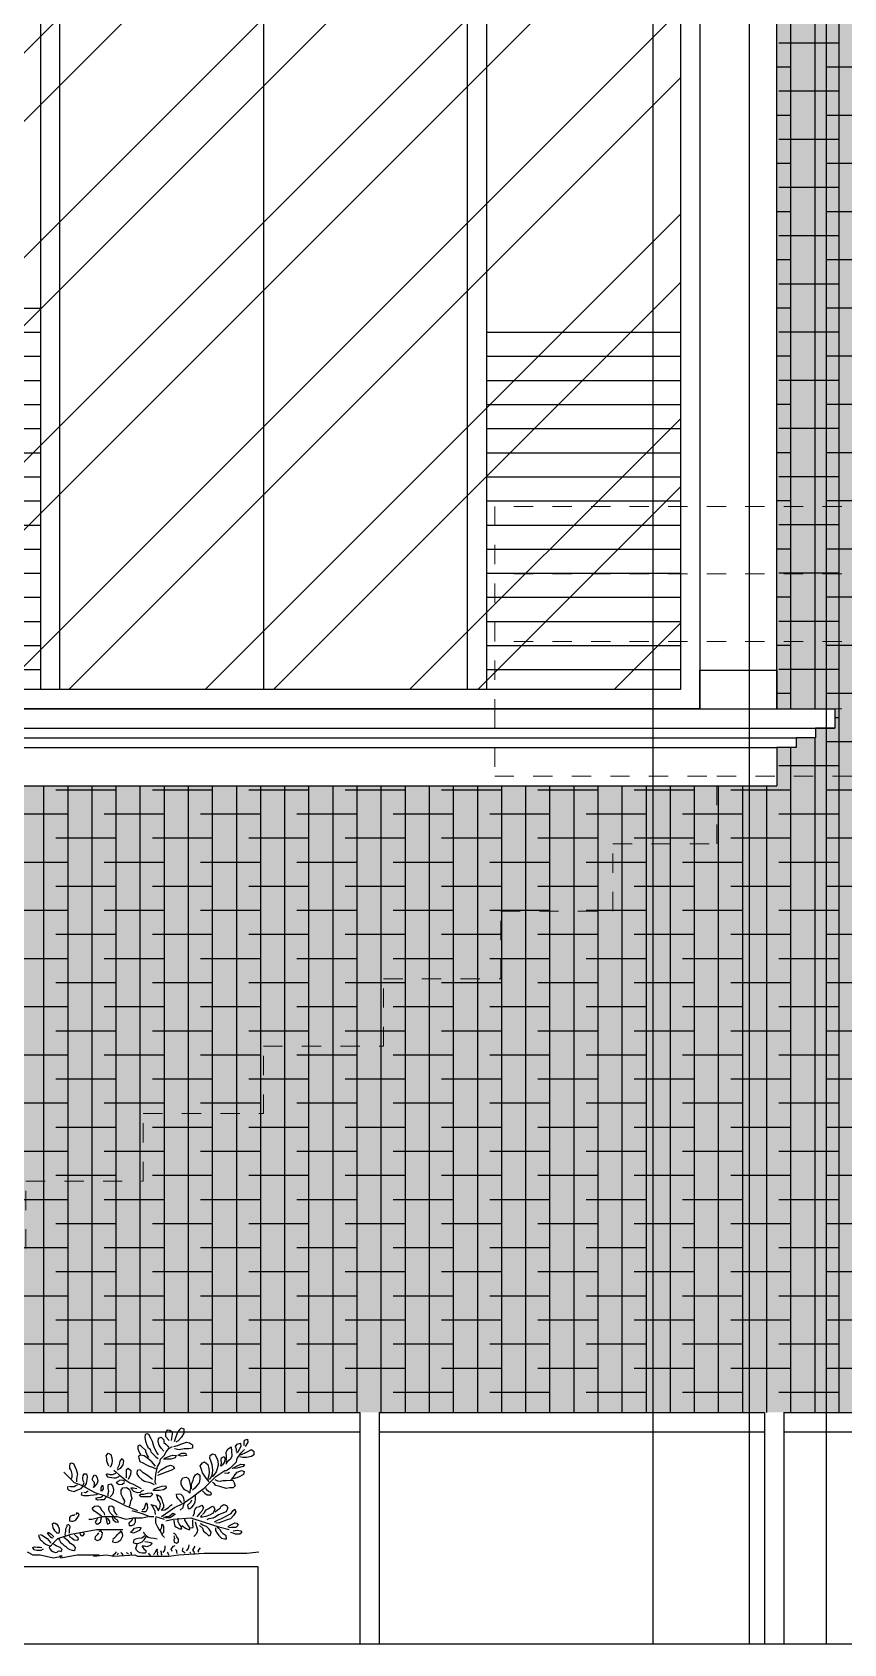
# Model space of a CAD drawing. Header units: inches. Extents: x -370 to 18, y -197 to 199.
# Drawn here: x 2.97 to 7.18, y -37.86 to -29.5 of the extents above; entities that cross this region are included whole.
import ezdxf

# ---------------------------------------------------------------- set-up
doc = ezdxf.new("R2010")
doc.units = ezdxf.units.IN
doc.header["$MEASUREMENT"] = 0
doc.linetypes.add('DASHED', pattern=[0.75, 0.5, -0.25])
doc.layers.add('artefactos', color=1, linetype='Continuous')
doc.layers.add('MUEBLES', color=7, linetype='Continuous')

# ---------------------------------------------------------------- blocks, each defined once
blk = doc.blocks.new('A$C1E3C3A8C')
at = {"layer": 'artefactos', "color": 116, "true_color": 0x136734}
for p, q in [((3.845, 0.855), (3.843, 0.835)), ((3.858, 0.859), (3.845, 0.855)), ((3.869, 0.855), (3.858, 0.859)), ((3.882, 0.83), (3.869, 0.855)), ((3.981, 0.87), (3.994, 0.885)), ((3.981, 0.839), (3.981, 0.87)), ((3.994, 0.885), (4.007, 0.883)), ((4.007, 0.883), (4.021, 0.872)), ((4.021, 0.857), (4.018, 0.83)), ((4.021, 0.872), (4.021, 0.857)), ((4.047, 0.841), (4.058, 0.87)), ((4.058, 0.87), (4.071, 0.885)), ((4.071, 0.885), (4.078, 0.898)), ((4.078, 0.898), (4.097, 0.892)), ((4.097, 0.863), (4.082, 0.837)), ((4.097, 0.892), (4.097, 0.863)), ((3.799, 0.78), (3.81, 0.787)), ((3.799, 0.758), (3.799, 0.78)), ((3.806, 0.74), (3.799, 0.758)), ((3.817, 0.721), (3.806, 0.74)), ((3.81, 0.787), (3.823, 0.773)), ((3.823, 0.773), (3.847, 0.751)), ((3.843, 0.835), (3.847, 0.811)), ((3.847, 0.811), (3.854, 0.791)), ((3.847, 0.751), (3.847, 0.743)), ((3.847, 0.743), (3.854, 0.729)), ((3.854, 0.791), (3.863, 0.771)), ((3.863, 0.771), (3.878, 0.758)), ((3.878, 0.758), (3.882, 0.74)), ((3.893, 0.808), (3.882, 0.83)), ((3.882, 0.74), (3.902, 0.721)), ((3.9, 0.784), (3.893, 0.808)), ((3.907, 0.765), (3.9, 0.784)), ((3.922, 0.736), (3.907, 0.765)), ((3.931, 0.806), (3.933, 0.83)), ((3.937, 0.784), (3.931, 0.806)), ((3.933, 0.83), (3.95, 0.837)), ((3.95, 0.765), (3.937, 0.784)), ((3.95, 0.837), (3.968, 0.819)), ((3.968, 0.745), (3.95, 0.765)), ((3.968, 0.819), (3.968, 0.802)), ((3.968, 0.802), (3.981, 0.791)), ((3.97, 0.716), (3.983, 0.74)), ((4.003, 0.815), (3.981, 0.839)), ((3.981, 0.791), (3.994, 0.778)), ((3.983, 0.74), (4.001, 0.762)), ((3.994, 0.778), (4.001, 0.769)), ((4.001, 0.762), (4.023, 0.776)), ((4.018, 0.83), (4.016, 0.815)), ((4.032, 0.776), (4.056, 0.782)), ((4.036, 0.808), (4.047, 0.841)), ((4.067, 0.754), (4.036, 0.76)), ((4.06, 0.813), (4.045, 0.804)), ((4.056, 0.782), (4.084, 0.793)), ((4.082, 0.837), (4.06, 0.813)), ((4.1, 0.76), (4.067, 0.754)), ((4.084, 0.793), (4.115, 0.804)), ((4.13, 0.76), (4.1, 0.76)), ((4.115, 0.804), (4.135, 0.8)), ((4.154, 0.765), (4.13, 0.76)), ((4.135, 0.8), (4.154, 0.787)), ((4.154, 0.787), (4.154, 0.765)), ((4.376, 0.738), (4.387, 0.758)), ((4.378, 0.71), (4.376, 0.738)), ((4.387, 0.758), (4.407, 0.773)), ((4.407, 0.773), (4.411, 0.747)), ((4.411, 0.747), (4.413, 0.712)), ((4.437, 0.776), (4.446, 0.791)), ((4.442, 0.758), (4.437, 0.776)), ((4.442, 0.743), (4.442, 0.758)), ((4.45, 0.738), (4.442, 0.732)), ((4.446, 0.791), (4.468, 0.798)), ((4.461, 0.756), (4.45, 0.738)), ((4.47, 0.776), (4.461, 0.756)), ((4.468, 0.798), (4.47, 0.776)), ((4.47, 0.732), (4.494, 0.756)), ((4.472, 0.721), (4.507, 0.738)), ((4.492, 0.802), (4.496, 0.817)), ((4.492, 0.782), (4.492, 0.802)), ((4.496, 0.817), (4.514, 0.824)), ((4.503, 0.782), (4.499, 0.776)), ((4.516, 0.804), (4.503, 0.782)), ((4.507, 0.738), (4.54, 0.756)), ((4.514, 0.824), (4.516, 0.804)), ((4.54, 0.756), (4.556, 0.743)), ((4.556, 0.743), (4.556, 0.721)), ((3.352, 0.646), (3.354, 0.664)), ((3.352, 0.633), (3.352, 0.646)), ((3.36, 0.62), (3.352, 0.633)), ((3.354, 0.664), (3.363, 0.67)), ((3.363, 0.67), (3.376, 0.664)), ((3.376, 0.664), (3.385, 0.644)), ((3.385, 0.644), (3.393, 0.626)), ((3.591, 0.714), (3.602, 0.732)), ((3.595, 0.697), (3.591, 0.714)), ((3.595, 0.679), (3.595, 0.697)), ((3.599, 0.668), (3.595, 0.679)), ((3.608, 0.648), (3.599, 0.668)), ((3.602, 0.732), (3.621, 0.723)), ((3.621, 0.644), (3.615, 0.64)), ((3.621, 0.723), (3.628, 0.701)), ((3.626, 0.664), (3.621, 0.644)), ((3.63, 0.683), (3.626, 0.664)), ((3.628, 0.701), (3.63, 0.683)), ((3.681, 0.633), (3.661, 0.62)), ((3.663, 0.633), (3.678, 0.659)), ((3.678, 0.659), (3.681, 0.679)), ((3.681, 0.679), (3.694, 0.697)), ((3.698, 0.655), (3.681, 0.633)), ((3.694, 0.697), (3.703, 0.683)), ((3.703, 0.683), (3.698, 0.655)), ((3.722, 0.626), (3.733, 0.635)), ((3.733, 0.635), (3.751, 0.618)), ((3.814, 0.719), (3.801, 0.712)), ((3.801, 0.712), (3.803, 0.699)), ((3.803, 0.699), (3.81, 0.677)), ((3.81, 0.677), (3.83, 0.668)), ((3.839, 0.714), (3.814, 0.719)), ((3.83, 0.668), (3.854, 0.657)), ((3.863, 0.697), (3.839, 0.714)), ((3.854, 0.729), (3.858, 0.716)), ((3.854, 0.657), (3.871, 0.648)), ((3.858, 0.716), (3.867, 0.705)), ((3.889, 0.675), (3.863, 0.697)), ((3.871, 0.648), (3.893, 0.64)), ((3.913, 0.648), (3.889, 0.675)), ((3.893, 0.64), (3.917, 0.629)), ((3.902, 0.721), (3.915, 0.708)), ((3.915, 0.708), (3.931, 0.697)), ((3.933, 0.721), (3.922, 0.736)), ((3.922, 0.624), (3.926, 0.644)), ((3.926, 0.644), (3.942, 0.668)), ((3.942, 0.668), (3.946, 0.694)), ((3.946, 0.694), (3.97, 0.716)), ((3.948, 0.624), (3.985, 0.646)), ((3.981, 0.692), (3.964, 0.694)), ((3.972, 0.699), (3.994, 0.708)), ((4.012, 0.694), (3.981, 0.692)), ((3.985, 0.646), (4.01, 0.653)), ((3.994, 0.708), (4.01, 0.714)), ((4.01, 0.714), (4.027, 0.719)), ((4.01, 0.653), (4.029, 0.648)), ((4.042, 0.701), (4.012, 0.694)), ((4.027, 0.719), (4.047, 0.716)), ((4.029, 0.648), (4.036, 0.631)), ((4.047, 0.716), (4.042, 0.701)), ((4.08, 0.712), (4.058, 0.719)), ((4.067, 0.723), (4.086, 0.732)), ((4.115, 0.716), (4.08, 0.712)), ((4.086, 0.732), (4.11, 0.732)), ((4.11, 0.732), (4.115, 0.716)), ((4.205, 0.65), (4.22, 0.67)), ((4.214, 0.626), (4.205, 0.65)), ((4.22, 0.67), (4.233, 0.675)), ((4.233, 0.675), (4.255, 0.659)), ((4.255, 0.659), (4.262, 0.631)), ((4.268, 0.699), (4.271, 0.716)), ((4.275, 0.683), (4.268, 0.699)), ((4.271, 0.716), (4.286, 0.727)), ((4.284, 0.655), (4.275, 0.683)), ((4.288, 0.624), (4.284, 0.655)), ((4.286, 0.727), (4.301, 0.723)), ((4.301, 0.723), (4.312, 0.705)), ((4.312, 0.705), (4.321, 0.683)), ((4.323, 0.653), (4.317, 0.629)), ((4.321, 0.683), (4.323, 0.653)), ((4.341, 0.648), (4.345, 0.666)), ((4.343, 0.686), (4.345, 0.701)), ((4.345, 0.666), (4.343, 0.686)), ((4.352, 0.657), (4.343, 0.648)), ((4.345, 0.701), (4.363, 0.71)), ((4.363, 0.672), (4.352, 0.657)), ((4.363, 0.71), (4.369, 0.69)), ((4.369, 0.69), (4.363, 0.672)), ((4.376, 0.683), (4.374, 0.661)), ((4.385, 0.679), (4.376, 0.666)), ((4.376, 0.619), (4.405, 0.638)), ((4.378, 0.686), (4.378, 0.71)), ((4.404, 0.694), (4.385, 0.679)), ((4.413, 0.712), (4.404, 0.694)), ((4.405, 0.638), (4.42, 0.653)), ((4.444, 0.635), (4.415, 0.633)), ((4.418, 0.635), (4.442, 0.648)), ((4.42, 0.653), (4.442, 0.675)), ((4.442, 0.675), (4.448, 0.697)), ((4.442, 0.648), (4.472, 0.661)), ((4.486, 0.644), (4.444, 0.635)), ((4.448, 0.697), (4.47, 0.732)), ((4.483, 0.703), (4.464, 0.708)), ((4.472, 0.661), (4.494, 0.659)), ((4.507, 0.705), (4.483, 0.703)), ((4.494, 0.659), (4.486, 0.644)), ((4.54, 0.71), (4.507, 0.705)), ((4.556, 0.721), (4.54, 0.71)), ((3.313, 0.609), (3.381, 0.541)), ((3.365, 0.604), (3.36, 0.62)), ((3.363, 0.567), (3.367, 0.578)), ((3.367, 0.596), (3.365, 0.604)), ((3.367, 0.578), (3.367, 0.596)), ((3.381, 0.541), (3.429, 0.522)), ((3.393, 0.626), (3.398, 0.611)), ((3.398, 0.578), (3.396, 0.563)), ((3.396, 0.563), (3.396, 0.545)), ((3.398, 0.611), (3.402, 0.596)), ((3.402, 0.596), (3.398, 0.578)), ((3.437, 0.569), (3.439, 0.587)), ((3.439, 0.552), (3.437, 0.569)), ((3.439, 0.587), (3.446, 0.598)), ((3.446, 0.539), (3.439, 0.552)), ((3.439, 0.523), (3.446, 0.539)), ((3.446, 0.598), (3.461, 0.598)), ((3.459, 0.534), (3.448, 0.517)), ((3.463, 0.561), (3.459, 0.534)), ((3.461, 0.598), (3.466, 0.578)), ((3.466, 0.578), (3.463, 0.561)), ((3.499, 0.563), (3.503, 0.571)), ((3.505, 0.55), (3.499, 0.563)), ((3.503, 0.571), (3.512, 0.591)), ((3.514, 0.541), (3.505, 0.55)), ((3.525, 0.528), (3.51, 0.51)), ((3.512, 0.591), (3.523, 0.587)), ((3.514, 0.523), (3.514, 0.541)), ((3.523, 0.587), (3.531, 0.571)), ((3.531, 0.536), (3.525, 0.528)), ((3.531, 0.571), (3.536, 0.552)), ((3.536, 0.552), (3.531, 0.536)), ((3.588, 0.596), (3.599, 0.578)), ((3.593, 0.6), (3.615, 0.593)), ((3.599, 0.578), (3.626, 0.574)), ((3.604, 0.517), (3.606, 0.528)), ((3.606, 0.528), (3.621, 0.532)), ((3.615, 0.593), (3.632, 0.593)), ((3.621, 0.532), (3.632, 0.519)), ((3.626, 0.574), (3.641, 0.571)), ((3.632, 0.593), (3.648, 0.6)), ((3.641, 0.62), (3.656, 0.607)), ((3.641, 0.571), (3.656, 0.571)), ((3.648, 0.6), (3.654, 0.602)), ((3.656, 0.607), (3.676, 0.591)), ((3.656, 0.571), (3.678, 0.582)), ((3.676, 0.552), (3.656, 0.541)), ((3.656, 0.541), (3.674, 0.528)), ((3.674, 0.528), (3.694, 0.53)), ((3.676, 0.591), (3.696, 0.574)), ((3.678, 0.558), (3.698, 0.556)), ((3.694, 0.53), (3.709, 0.541)), ((3.696, 0.574), (3.718, 0.556)), ((3.698, 0.556), (3.711, 0.55)), ((3.718, 0.556), (3.744, 0.539)), ((3.724, 0.611), (3.722, 0.626)), ((3.724, 0.593), (3.724, 0.611)), ((3.724, 0.571), (3.724, 0.593)), ((3.738, 0.571), (3.733, 0.561)), ((3.749, 0.591), (3.738, 0.571)), ((3.744, 0.539), (3.766, 0.53)), ((3.751, 0.618), (3.749, 0.591)), ((3.766, 0.53), (3.795, 0.514)), ((3.792, 0.618), (3.79, 0.598)), ((3.79, 0.598), (3.801, 0.58)), ((3.812, 0.624), (3.792, 0.618)), ((3.801, 0.58), (3.823, 0.561)), ((3.832, 0.604), (3.812, 0.624)), ((3.823, 0.561), (3.841, 0.55)), ((3.86, 0.587), (3.832, 0.604)), ((3.841, 0.55), (3.878, 0.541)), ((3.893, 0.561), (3.86, 0.587)), ((3.878, 0.541), (3.904, 0.528)), ((3.911, 0.543), (3.913, 0.567)), ((3.917, 0.528), (3.911, 0.543)), ((3.913, 0.567), (3.915, 0.596)), ((3.915, 0.596), (3.922, 0.624)), ((3.955, 0.598), (3.926, 0.587)), ((3.928, 0.604), (3.948, 0.624)), ((3.983, 0.609), (3.955, 0.598)), ((4.012, 0.618), (3.983, 0.609)), ((4.036, 0.631), (4.012, 0.618)), ((4.08, 0.552), (4.091, 0.571)), ((4.08, 0.528), (4.08, 0.552)), ((4.091, 0.508), (4.08, 0.528)), ((4.091, 0.571), (4.113, 0.576)), ((4.113, 0.576), (4.128, 0.567)), ((4.128, 0.567), (4.132, 0.554)), ((4.132, 0.554), (4.137, 0.536)), ((4.137, 0.536), (4.139, 0.525)), ((4.148, 0.53), (4.159, 0.556)), ((4.148, 0.512), (4.148, 0.53)), ((4.159, 0.556), (4.163, 0.574)), ((4.163, 0.574), (4.174, 0.591)), ((4.174, 0.591), (4.187, 0.6)), ((4.198, 0.539), (4.185, 0.523)), ((4.187, 0.6), (4.203, 0.589)), ((4.203, 0.563), (4.198, 0.539)), ((4.203, 0.589), (4.203, 0.563)), ((4.22, 0.604), (4.214, 0.626)), ((4.231, 0.589), (4.22, 0.604)), ((4.244, 0.569), (4.231, 0.589)), ((4.231, 0.503), (4.279, 0.551)), ((4.257, 0.554), (4.244, 0.569)), ((4.257, 0.574), (4.255, 0.561)), ((4.262, 0.589), (4.257, 0.574)), ((4.264, 0.545), (4.257, 0.554)), ((4.262, 0.631), (4.264, 0.607)), ((4.264, 0.607), (4.262, 0.589)), ((4.266, 0.561), (4.279, 0.578)), ((4.286, 0.58), (4.277, 0.578)), ((4.279, 0.578), (4.286, 0.598)), ((4.279, 0.551), (4.308, 0.58)), ((4.286, 0.598), (4.288, 0.624)), ((4.299, 0.596), (4.286, 0.58)), ((4.299, 0.532), (4.286, 0.541)), ((4.31, 0.611), (4.299, 0.596)), ((4.308, 0.521), (4.299, 0.532)), ((4.301, 0.561), (4.319, 0.552)), ((4.308, 0.58), (4.366, 0.619)), ((4.317, 0.629), (4.31, 0.611)), ((4.319, 0.552), (4.336, 0.55)), ((4.336, 0.55), (4.354, 0.554)), ((4.354, 0.554), (4.376, 0.554)), ((4.365, 0.604), (4.385, 0.602)), ((4.366, 0.619), (4.376, 0.619)), ((4.376, 0.554), (4.402, 0.556)), ((4.385, 0.602), (4.396, 0.609)), ((4.402, 0.556), (4.418, 0.556)), ((4.409, 0.561), (4.422, 0.576)), ((4.418, 0.556), (4.428, 0.539)), ((4.444, 0.571), (4.42, 0.565)), ((4.422, 0.576), (4.433, 0.593)), ((4.428, 0.539), (4.433, 0.519)), ((4.433, 0.593), (4.448, 0.607)), ((4.459, 0.578), (4.444, 0.571)), ((4.448, 0.607), (4.475, 0.618)), ((4.488, 0.593), (4.459, 0.578)), ((4.475, 0.618), (4.492, 0.613)), ((4.492, 0.613), (4.488, 0.593)), ((3.338, 0.514), (3.336, 0.499)), ((3.336, 0.499), (3.345, 0.49)), ((3.345, 0.517), (3.356, 0.514)), ((3.345, 0.49), (3.36, 0.486)), ((3.356, 0.514), (3.369, 0.514)), ((3.36, 0.486), (3.38, 0.481)), ((3.369, 0.514), (3.38, 0.514)), ((3.38, 0.514), (3.391, 0.521)), ((3.38, 0.481), (3.398, 0.49)), ((3.391, 0.521), (3.402, 0.525)), ((3.398, 0.49), (3.415, 0.497)), ((3.415, 0.497), (3.426, 0.501)), ((3.426, 0.501), (3.439, 0.517)), ((3.431, 0.475), (3.426, 0.46)), ((3.426, 0.46), (3.442, 0.455)), ((3.429, 0.522), (3.516, 0.474)), ((3.442, 0.455), (3.457, 0.455)), ((3.444, 0.477), (3.455, 0.475)), ((3.455, 0.475), (3.466, 0.481)), ((3.457, 0.455), (3.474, 0.455)), ((3.466, 0.481), (3.472, 0.486)), ((3.474, 0.455), (3.488, 0.457)), ((3.488, 0.457), (3.51, 0.46)), ((3.507, 0.508), (3.514, 0.523)), ((3.51, 0.46), (3.527, 0.462)), ((3.516, 0.474), (3.583, 0.454)), ((3.536, 0.44), (3.521, 0.435)), ((3.521, 0.435), (3.534, 0.427)), ((3.527, 0.462), (3.534, 0.464)), ((3.534, 0.427), (3.556, 0.429)), ((3.556, 0.442), (3.536, 0.44)), ((3.564, 0.523), (3.556, 0.503)), ((3.556, 0.503), (3.556, 0.484)), ((3.569, 0.451), (3.556, 0.442)), ((3.556, 0.429), (3.578, 0.429)), ((3.571, 0.499), (3.56, 0.484)), ((3.569, 0.521), (3.571, 0.499)), ((3.578, 0.429), (3.586, 0.438)), ((3.583, 0.454), (3.661, 0.416)), ((3.586, 0.438), (3.593, 0.451)), ((3.602, 0.451), (3.604, 0.468)), ((3.604, 0.501), (3.604, 0.517)), ((3.608, 0.484), (3.604, 0.501)), ((3.604, 0.468), (3.608, 0.484)), ((3.626, 0.457), (3.617, 0.446)), ((3.635, 0.473), (3.626, 0.457)), ((3.632, 0.519), (3.637, 0.497)), ((3.637, 0.497), (3.635, 0.473)), ((3.689, 0.49), (3.698, 0.506)), ((3.689, 0.464), (3.689, 0.49)), ((3.698, 0.442), (3.689, 0.464)), ((3.698, 0.506), (3.722, 0.508)), ((3.711, 0.42), (3.698, 0.442)), ((3.722, 0.508), (3.74, 0.497)), ((3.74, 0.497), (3.749, 0.479)), ((3.749, 0.479), (3.751, 0.46)), ((3.757, 0.435), (3.749, 0.416)), ((3.751, 0.503), (3.768, 0.484)), ((3.766, 0.503), (3.751, 0.503)), ((3.751, 0.46), (3.757, 0.435)), ((3.79, 0.499), (3.766, 0.503)), ((3.768, 0.484), (3.792, 0.475)), ((3.792, 0.475), (3.814, 0.477)), ((3.795, 0.514), (3.819, 0.501)), ((3.808, 0.46), (3.819, 0.466)), ((3.819, 0.446), (3.808, 0.46)), ((3.814, 0.477), (3.823, 0.486)), ((3.819, 0.464), (3.836, 0.464)), ((3.847, 0.446), (3.819, 0.446)), ((3.823, 0.486), (3.836, 0.49)), ((3.836, 0.464), (3.86, 0.471)), ((3.878, 0.446), (3.847, 0.446)), ((3.86, 0.471), (3.885, 0.473)), ((3.896, 0.464), (3.878, 0.446)), ((3.885, 0.473), (3.896, 0.464)), ((3.915, 0.488), (3.896, 0.488)), ((3.902, 0.497), (3.926, 0.508)), ((3.937, 0.488), (3.915, 0.488)), ((3.92, 0.462), (3.942, 0.451)), ((3.926, 0.451), (3.92, 0.462)), ((3.926, 0.508), (3.957, 0.517)), ((3.928, 0.431), (3.926, 0.451)), ((3.939, 0.416), (3.928, 0.431)), ((3.964, 0.492), (3.937, 0.488)), ((3.942, 0.451), (3.95, 0.438)), ((3.95, 0.438), (3.955, 0.427)), ((3.955, 0.427), (3.959, 0.409)), ((3.957, 0.517), (3.981, 0.519)), ((3.983, 0.503), (3.964, 0.492)), ((3.981, 0.519), (3.983, 0.503)), ((4.051, 0.464), (4.064, 0.466)), ((4.053, 0.446), (4.051, 0.464)), ((4.062, 0.433), (4.053, 0.446)), ((4.073, 0.42), (4.062, 0.433)), ((4.064, 0.466), (4.078, 0.464)), ((4.078, 0.464), (4.091, 0.451)), ((4.104, 0.492), (4.091, 0.508)), ((4.091, 0.451), (4.095, 0.438)), ((4.095, 0.406), (4.153, 0.445)), ((4.095, 0.438), (4.097, 0.424)), ((4.097, 0.424), (4.097, 0.416)), ((4.126, 0.481), (4.104, 0.492)), ((4.137, 0.471), (4.126, 0.481)), ((4.141, 0.499), (4.137, 0.484)), ((4.137, 0.484), (4.137, 0.471)), ((4.139, 0.525), (4.141, 0.514)), ((4.141, 0.514), (4.141, 0.499)), ((4.148, 0.424), (4.141, 0.409)), ((4.148, 0.499), (4.148, 0.512)), ((4.153, 0.445), (4.192, 0.474)), ((4.17, 0.503), (4.154, 0.49)), ((4.185, 0.523), (4.17, 0.503)), ((4.172, 0.413), (4.174, 0.431)), ((4.174, 0.446), (4.174, 0.457)), ((4.174, 0.431), (4.174, 0.446)), ((4.192, 0.474), (4.231, 0.503)), ((4.22, 0.486), (4.235, 0.471)), ((4.235, 0.471), (4.251, 0.46)), ((4.246, 0.492), (4.244, 0.506)), ((4.26, 0.481), (4.246, 0.492)), ((4.251, 0.46), (4.273, 0.46)), ((4.275, 0.475), (4.26, 0.481)), ((4.273, 0.46), (4.279, 0.464)), ((4.279, 0.464), (4.275, 0.475)), ((4.334, 0.514), (4.308, 0.521)), ((4.374, 0.501), (4.334, 0.514)), ((4.398, 0.506), (4.374, 0.501)), ((4.42, 0.506), (4.398, 0.506)), ((4.433, 0.519), (4.42, 0.506)), ((3.356, 0.321), (3.349, 0.312)), ((3.367, 0.325), (3.356, 0.321)), ((3.379, 0.325), (3.367, 0.325)), ((3.386, 0.33), (3.379, 0.325)), ((3.399, 0.341), (3.392, 0.332)), ((3.408, 0.338), (3.399, 0.341)), ((3.405, 0.314), (3.414, 0.327)), ((3.414, 0.327), (3.408, 0.338)), ((3.497, 0.3), (3.564, 0.319)), ((3.499, 0.372), (3.514, 0.385)), ((3.51, 0.356), (3.499, 0.372)), ((3.527, 0.345), (3.51, 0.356)), ((3.514, 0.385), (3.536, 0.387)), ((3.545, 0.332), (3.527, 0.345)), ((3.536, 0.387), (3.551, 0.378)), ((3.56, 0.321), (3.545, 0.332)), ((3.551, 0.378), (3.56, 0.359)), ((3.556, 0.295), (3.562, 0.317)), ((3.56, 0.359), (3.575, 0.345)), ((3.564, 0.319), (3.593, 0.319)), ((3.575, 0.345), (3.578, 0.326)), ((3.593, 0.319), (3.651, 0.319)), ((3.608, 0.367), (3.61, 0.385)), ((3.61, 0.354), (3.608, 0.367)), ((3.61, 0.385), (3.626, 0.387)), ((3.617, 0.341), (3.61, 0.354)), ((3.628, 0.33), (3.617, 0.341)), ((3.626, 0.387), (3.641, 0.376)), ((3.639, 0.321), (3.628, 0.33)), ((3.641, 0.376), (3.641, 0.354)), ((3.641, 0.354), (3.65, 0.337)), ((3.648, 0.302), (3.643, 0.319)), ((3.65, 0.337), (3.661, 0.326)), ((3.651, 0.319), (3.661, 0.319)), ((3.661, 0.416), (3.719, 0.387)), ((3.661, 0.319), (3.719, 0.3)), ((3.707, 0.4), (3.711, 0.42)), ((3.719, 0.387), (3.796, 0.358)), ((3.744, 0.394), (3.738, 0.378)), ((3.749, 0.416), (3.744, 0.394)), ((3.757, 0.358), (3.825, 0.338)), ((3.832, 0.348), (3.821, 0.35)), ((3.825, 0.361), (3.841, 0.372)), ((3.825, 0.338), (3.873, 0.319)), ((3.825, 0.309), (3.864, 0.319)), ((3.849, 0.348), (3.832, 0.348)), ((3.841, 0.372), (3.847, 0.394)), ((3.847, 0.394), (3.852, 0.407)), ((3.86, 0.37), (3.849, 0.348)), ((3.852, 0.407), (3.858, 0.396)), ((3.858, 0.396), (3.86, 0.37)), ((3.873, 0.319), (3.902, 0.319)), ((3.882, 0.396), (3.913, 0.387)), ((3.893, 0.385), (3.882, 0.396)), ((3.902, 0.37), (3.893, 0.385)), ((3.911, 0.35), (3.902, 0.37)), ((3.913, 0.332), (3.911, 0.35)), ((3.912, 0.319), (3.97, 0.3)), ((3.913, 0.387), (3.92, 0.376)), ((3.92, 0.376), (3.928, 0.363)), ((3.928, 0.363), (3.931, 0.356)), ((3.931, 0.356), (3.942, 0.374)), ((3.946, 0.398), (3.939, 0.416)), ((3.942, 0.374), (3.946, 0.398)), ((3.95, 0.359), (3.974, 0.361)), ((3.953, 0.361), (3.95, 0.359)), ((3.951, 0.319), (4.037, 0.377)), ((3.964, 0.376), (3.953, 0.361)), ((3.959, 0.409), (3.964, 0.396)), ((3.964, 0.396), (3.964, 0.376)), ((3.974, 0.361), (3.996, 0.374)), ((3.979, 0.317), (4.003, 0.321)), ((3.996, 0.374), (4.01, 0.389)), ((4.003, 0.321), (4.014, 0.328)), ((4.029, 0.323), (4.007, 0.31)), ((4.01, 0.389), (4.021, 0.396)), ((4.014, 0.328), (4.027, 0.339)), ((4.027, 0.339), (4.042, 0.334)), ((4.042, 0.334), (4.029, 0.323)), ((4.037, 0.377), (4.095, 0.406)), ((4.084, 0.407), (4.073, 0.42)), ((4.075, 0.359), (4.093, 0.376)), ((4.093, 0.376), (4.095, 0.389)), ((4.095, 0.389), (4.102, 0.407)), ((4.141, 0.409), (4.121, 0.392)), ((4.121, 0.392), (4.126, 0.37)), ((4.126, 0.37), (4.137, 0.37)), ((4.137, 0.37), (4.15, 0.378)), ((4.15, 0.378), (4.163, 0.394)), ((4.159, 0.321), (4.167, 0.341)), ((4.163, 0.394), (4.172, 0.413)), ((4.167, 0.354), (4.172, 0.367)), ((4.167, 0.341), (4.167, 0.354)), ((4.172, 0.367), (4.183, 0.378)), ((4.183, 0.378), (4.2, 0.383)), ((4.185, 0.319), (4.183, 0.317)), ((4.194, 0.328), (4.185, 0.319)), ((4.203, 0.339), (4.194, 0.328)), ((4.2, 0.383), (4.216, 0.392)), ((4.216, 0.352), (4.203, 0.339)), ((4.209, 0.313), (4.216, 0.328)), ((4.216, 0.392), (4.227, 0.374)), ((4.227, 0.374), (4.216, 0.352)), ((4.22, 0.332), (4.233, 0.345)), ((4.242, 0.319), (4.22, 0.313)), ((4.233, 0.345), (4.244, 0.361)), ((4.266, 0.326), (4.242, 0.319)), ((4.244, 0.361), (4.262, 0.37)), ((4.262, 0.37), (4.273, 0.378)), ((4.29, 0.339), (4.266, 0.326)), ((4.273, 0.378), (4.29, 0.385)), ((4.29, 0.385), (4.301, 0.365)), ((4.301, 0.365), (4.29, 0.339)), ((4.303, 0.348), (4.319, 0.361)), ((4.325, 0.328), (4.303, 0.313)), ((4.319, 0.361), (4.336, 0.372)), ((4.347, 0.337), (4.325, 0.328)), ((4.336, 0.372), (4.343, 0.385)), ((4.343, 0.385), (4.36, 0.396)), ((4.376, 0.348), (4.347, 0.337)), ((4.36, 0.396), (4.378, 0.389)), ((4.367, 0.315), (4.385, 0.326)), ((4.387, 0.374), (4.376, 0.348)), ((4.378, 0.389), (4.387, 0.374)), ((4.385, 0.326), (4.407, 0.337)), ((4.426, 0.326), (4.404, 0.302)), ((4.407, 0.337), (4.418, 0.354)), ((4.418, 0.354), (4.431, 0.365)), ((4.439, 0.348), (4.426, 0.326)), ((4.431, 0.365), (4.439, 0.348)), ((3.205, 0.211), (3.213, 0.197)), ((3.206, 0.215), (3.219, 0.211)), ((3.219, 0.211), (3.231, 0.202)), ((3.239, 0.269), (3.247, 0.276)), ((3.241, 0.256), (3.239, 0.269)), ((3.244, 0.244), (3.241, 0.256)), ((3.25, 0.233), (3.244, 0.244)), ((3.247, 0.276), (3.257, 0.275)), ((3.257, 0.223), (3.25, 0.233)), ((3.257, 0.275), (3.267, 0.267)), ((3.265, 0.213), (3.257, 0.223)), ((3.267, 0.267), (3.275, 0.254)), ((3.275, 0.254), (3.28, 0.243)), ((3.28, 0.243), (3.283, 0.232)), ((3.283, 0.218), (3.28, 0.209)), ((3.283, 0.232), (3.283, 0.218)), ((3.322, 0.202), (3.325, 0.219)), ((3.325, 0.219), (3.326, 0.228)), ((3.326, 0.228), (3.327, 0.237)), ((3.327, 0.237), (3.33, 0.245)), ((3.33, 0.245), (3.335, 0.254)), ((3.335, 0.263), (3.344, 0.265)), ((3.335, 0.254), (3.335, 0.263)), ((3.344, 0.265), (3.349, 0.26)), ((3.348, 0.211), (3.345, 0.206)), ((3.351, 0.241), (3.348, 0.231)), ((3.348, 0.231), (3.348, 0.22)), ((3.348, 0.22), (3.348, 0.211)), ((3.349, 0.312), (3.351, 0.3)), ((3.349, 0.26), (3.352, 0.249)), ((3.351, 0.3), (3.351, 0.289)), ((3.351, 0.289), (3.364, 0.287)), ((3.352, 0.249), (3.351, 0.241)), ((3.361, 0.203), (3.526, 0.232)), ((3.364, 0.287), (3.375, 0.287)), ((3.375, 0.287), (3.386, 0.291)), ((3.386, 0.291), (3.391, 0.297)), ((3.391, 0.297), (3.4, 0.306)), ((3.4, 0.306), (3.405, 0.314)), ((3.449, 0.204), (3.44, 0.213)), ((3.477, 0.3), (3.497, 0.3)), ((3.527, 0.295), (3.518, 0.282)), ((3.518, 0.282), (3.525, 0.271)), ((3.525, 0.271), (3.538, 0.269)), ((3.526, 0.232), (3.632, 0.232)), ((3.534, 0.306), (3.527, 0.295)), ((3.54, 0.212), (3.531, 0.198)), ((3.538, 0.269), (3.556, 0.282)), ((3.556, 0.225), (3.542, 0.22)), ((3.556, 0.282), (3.556, 0.295)), ((3.567, 0.212), (3.556, 0.225)), ((3.562, 0.185), (3.567, 0.212)), ((3.588, 0.313), (3.593, 0.291)), ((3.593, 0.291), (3.597, 0.271)), ((3.597, 0.271), (3.604, 0.269)), ((3.613, 0.288), (3.599, 0.308)), ((3.604, 0.269), (3.613, 0.275)), ((3.613, 0.275), (3.613, 0.288)), ((3.63, 0.315), (3.635, 0.297)), ((3.632, 0.232), (3.699, 0.232)), ((3.635, 0.297), (3.652, 0.282)), ((3.663, 0.295), (3.648, 0.302)), ((3.652, 0.282), (3.67, 0.28)), ((3.67, 0.28), (3.663, 0.295)), ((3.673, 0.209), (3.682, 0.216)), ((3.682, 0.216), (3.687, 0.224)), ((3.695, 0.211), (3.689, 0.222)), ((3.696, 0.207), (3.695, 0.211)), ((3.719, 0.3), (3.767, 0.309)), ((3.753, 0.288), (3.738, 0.275)), ((3.738, 0.275), (3.74, 0.26)), ((3.74, 0.26), (3.757, 0.26)), ((3.75, 0.215), (3.772, 0.211)), ((3.752, 0.218), (3.766, 0.231)), ((3.762, 0.302), (3.753, 0.288)), ((3.757, 0.26), (3.773, 0.266)), ((3.766, 0.231), (3.775, 0.242)), ((3.767, 0.309), (3.825, 0.309)), ((3.772, 0.211), (3.791, 0.22)), ((3.773, 0.266), (3.781, 0.284)), ((3.775, 0.242), (3.797, 0.245)), ((3.781, 0.284), (3.781, 0.304)), ((3.791, 0.22), (3.811, 0.229)), ((3.797, 0.245), (3.813, 0.249)), ((3.811, 0.229), (3.822, 0.245)), ((3.832, 0.216), (3.839, 0.207)), ((3.913, 0.31), (3.913, 0.277)), ((3.913, 0.277), (3.926, 0.251)), ((3.926, 0.251), (3.937, 0.231)), ((3.937, 0.231), (3.948, 0.216)), ((3.944, 0.225), (3.948, 0.236)), ((3.948, 0.236), (3.955, 0.249)), ((3.948, 0.216), (3.957, 0.196)), ((3.955, 0.264), (3.957, 0.271)), ((3.955, 0.258), (3.955, 0.264)), ((3.955, 0.249), (3.955, 0.258)), ((3.964, 0.214), (3.955, 0.203)), ((3.957, 0.271), (3.966, 0.255)), ((3.966, 0.223), (3.964, 0.214)), ((3.981, 0.31), (3.966, 0.313)), ((3.966, 0.255), (3.966, 0.244)), ((3.966, 0.244), (3.966, 0.223)), ((3.98, 0.29), (4.028, 0.3)), ((4.007, 0.31), (3.981, 0.31)), ((4.028, 0.3), (4.144, 0.309)), ((4.032, 0.293), (4.034, 0.275)), ((4.034, 0.275), (4.04, 0.255)), ((4.04, 0.255), (4.051, 0.249)), ((4.051, 0.249), (4.069, 0.238)), ((4.06, 0.284), (4.062, 0.306)), ((4.067, 0.269), (4.06, 0.284)), ((4.08, 0.253), (4.067, 0.269)), ((4.069, 0.238), (4.084, 0.238)), ((4.084, 0.238), (4.08, 0.253)), ((4.084, 0.26), (4.108, 0.242)), ((4.104, 0.295), (4.106, 0.304)), ((4.113, 0.28), (4.104, 0.295)), ((4.108, 0.242), (4.132, 0.231)), ((4.126, 0.26), (4.113, 0.28)), ((4.137, 0.247), (4.126, 0.26)), ((4.132, 0.231), (4.137, 0.234)), ((4.137, 0.234), (4.137, 0.247)), ((4.143, 0.244), (4.159, 0.247)), ((4.144, 0.309), (4.231, 0.28)), ((4.157, 0.284), (4.157, 0.297)), ((4.157, 0.269), (4.157, 0.284)), ((4.159, 0.247), (4.157, 0.269)), ((4.172, 0.284), (4.178, 0.26)), ((4.185, 0.216), (4.176, 0.201)), ((4.178, 0.26), (4.187, 0.231)), ((4.187, 0.231), (4.185, 0.216)), ((4.2, 0.26), (4.22, 0.242)), ((4.22, 0.262), (4.207, 0.273)), ((4.22, 0.313), (4.209, 0.313)), ((4.246, 0.253), (4.22, 0.262)), ((4.22, 0.242), (4.227, 0.223)), ((4.227, 0.223), (4.244, 0.209)), ((4.231, 0.28), (4.327, 0.251)), ((4.264, 0.234), (4.246, 0.253)), ((4.262, 0.302), (4.249, 0.297)), ((4.288, 0.306), (4.262, 0.302)), ((4.277, 0.216), (4.264, 0.234)), ((4.273, 0.196), (4.277, 0.216)), ((4.303, 0.313), (4.288, 0.306)), ((4.299, 0.282), (4.319, 0.293)), ((4.306, 0.244), (4.306, 0.227)), ((4.306, 0.227), (4.317, 0.209)), ((4.33, 0.277), (4.308, 0.275)), ((4.325, 0.242), (4.317, 0.253)), ((4.319, 0.293), (4.341, 0.302)), ((4.336, 0.231), (4.325, 0.242)), ((4.327, 0.251), (4.395, 0.232)), ((4.354, 0.286), (4.33, 0.277)), ((4.345, 0.216), (4.336, 0.231)), ((4.341, 0.302), (4.367, 0.315)), ((4.356, 0.205), (4.345, 0.216)), ((4.376, 0.293), (4.354, 0.286)), ((4.404, 0.302), (4.376, 0.293)), ((4.385, 0.249), (4.396, 0.26)), ((4.409, 0.247), (4.393, 0.244)), ((4.396, 0.26), (4.418, 0.271)), ((4.42, 0.209), (4.404, 0.214)), ((4.439, 0.247), (4.409, 0.247)), ((4.418, 0.271), (4.431, 0.277)), ((4.42, 0.225), (4.446, 0.229)), ((4.431, 0.277), (4.444, 0.275)), ((4.453, 0.262), (4.439, 0.247)), ((4.444, 0.275), (4.453, 0.262)), ((4.446, 0.229), (4.472, 0.225)), ((4.477, 0.214), (4.464, 0.203)), ((4.472, 0.225), (4.477, 0.214)), ((3.107, 0.112), (3.117, 0.101)), ((3.109, 0.115), (3.12, 0.119)), ((3.12, 0.119), (3.139, 0.118)), ((3.139, 0.118), (3.158, 0.118)), ((3.152, 0.198), (3.148, 0.189)), ((3.148, 0.189), (3.153, 0.179)), ((3.153, 0.179), (3.159, 0.168)), ((3.158, 0.201), (3.171, 0.196)), ((3.158, 0.118), (3.169, 0.115)), ((3.159, 0.168), (3.17, 0.158)), ((3.165, 0.098), (3.179, 0.106)), ((3.17, 0.158), (3.18, 0.148)), ((3.171, 0.196), (3.187, 0.185)), ((3.18, 0.148), (3.193, 0.138)), ((3.187, 0.185), (3.204, 0.175)), ((3.193, 0.138), (3.209, 0.131)), ((3.204, 0.175), (3.214, 0.162)), ((3.209, 0.131), (3.221, 0.127)), ((3.213, 0.197), (3.223, 0.188)), ((3.214, 0.162), (3.222, 0.152)), ((3.216, 0.116), (3.255, 0.155)), ((3.217, 0.115), (3.221, 0.106)), ((3.221, 0.106), (3.23, 0.096)), ((3.222, 0.152), (3.231, 0.144)), ((3.223, 0.188), (3.232, 0.181)), ((3.231, 0.202), (3.239, 0.194)), ((3.232, 0.181), (3.243, 0.179)), ((3.239, 0.194), (3.248, 0.184)), ((3.252, 0.132), (3.245, 0.137)), ((3.262, 0.127), (3.252, 0.132)), ((3.255, 0.155), (3.274, 0.174)), ((3.278, 0.12), (3.262, 0.127)), ((3.28, 0.209), (3.266, 0.21)), ((3.274, 0.174), (3.361, 0.203)), ((3.289, 0.115), (3.278, 0.12)), ((3.279, 0.172), (3.284, 0.163)), ((3.284, 0.163), (3.291, 0.15)), ((3.301, 0.101), (3.289, 0.115)), ((3.291, 0.15), (3.301, 0.141)), ((3.301, 0.141), (3.313, 0.131)), ((3.322, 0.174), (3.313, 0.18)), ((3.313, 0.131), (3.325, 0.122)), ((3.323, 0.193), (3.322, 0.202)), ((3.332, 0.165), (3.322, 0.174)), ((3.325, 0.122), (3.339, 0.109)), ((3.343, 0.157), (3.332, 0.165)), ((3.339, 0.109), (3.352, 0.102)), ((3.356, 0.142), (3.343, 0.157)), ((3.347, 0.194), (3.353, 0.185)), ((3.353, 0.185), (3.367, 0.176)), ((3.367, 0.135), (3.356, 0.142)), ((3.367, 0.176), (3.38, 0.166)), ((3.378, 0.128), (3.367, 0.135)), ((3.39, 0.115), (3.378, 0.128)), ((3.38, 0.166), (3.401, 0.163)), ((3.386, 0.197), (3.382, 0.206)), ((3.392, 0.191), (3.386, 0.197)), ((3.388, 0.103), (3.39, 0.115)), ((3.399, 0.184), (3.392, 0.191)), ((3.406, 0.179), (3.399, 0.184)), ((3.401, 0.163), (3.408, 0.167)), ((3.408, 0.167), (3.406, 0.179)), ((3.418, 0.209), (3.423, 0.198)), ((3.423, 0.198), (3.432, 0.191)), ((3.432, 0.191), (3.439, 0.194)), ((3.439, 0.194), (3.449, 0.204)), ((3.518, 0.185), (3.516, 0.17)), ((3.516, 0.17), (3.531, 0.161)), ((3.531, 0.198), (3.518, 0.185)), ((3.531, 0.161), (3.551, 0.168)), ((3.551, 0.168), (3.562, 0.185)), ((3.634, 0.166), (3.632, 0.152)), ((3.632, 0.152), (3.652, 0.147)), ((3.634, 0.172), (3.646, 0.181)), ((3.646, 0.181), (3.657, 0.191)), ((3.652, 0.147), (3.666, 0.152)), ((3.657, 0.191), (3.662, 0.199)), ((3.662, 0.199), (3.673, 0.209)), ((3.666, 0.152), (3.686, 0.166)), ((3.686, 0.166), (3.693, 0.179)), ((3.693, 0.179), (3.698, 0.191)), ((3.698, 0.191), (3.696, 0.207)), ((3.771, 0.165), (3.766, 0.148)), ((3.766, 0.148), (3.781, 0.141)), ((3.781, 0.17), (3.771, 0.165)), ((3.799, 0.174), (3.781, 0.17)), ((3.781, 0.141), (3.803, 0.144)), ((3.784, 0.111), (3.788, 0.122)), ((3.788, 0.097), (3.784, 0.111)), ((3.788, 0.122), (3.792, 0.137)), ((3.792, 0.137), (3.795, 0.141)), ((3.823, 0.176), (3.799, 0.174)), ((3.803, 0.144), (3.825, 0.152)), ((3.843, 0.192), (3.823, 0.176)), ((3.825, 0.152), (3.839, 0.165)), ((3.825, 0.124), (3.825, 0.122)), ((3.841, 0.124), (3.825, 0.124)), ((3.825, 0.122), (3.83, 0.115)), ((3.83, 0.115), (3.836, 0.106)), ((3.836, 0.106), (3.849, 0.095)), ((3.839, 0.207), (3.849, 0.196)), ((3.839, 0.165), (3.847, 0.179)), ((3.856, 0.119), (3.841, 0.124)), ((3.843, 0.155), (3.86, 0.152)), ((3.847, 0.179), (3.856, 0.192)), ((3.849, 0.196), (3.865, 0.183)), ((3.878, 0.128), (3.856, 0.119)), ((3.86, 0.152), (3.882, 0.148)), ((3.865, 0.183), (3.882, 0.179)), ((3.891, 0.141), (3.878, 0.128)), ((3.882, 0.179), (3.904, 0.176)), ((3.882, 0.148), (3.891, 0.141)), ((3.904, 0.176), (3.924, 0.172)), ((3.957, 0.196), (3.972, 0.181)), ((3.974, 0.098), (3.977, 0.113)), ((3.977, 0.113), (3.977, 0.125)), ((4.015, 0.105), (4.022, 0.113)), ((4.022, 0.113), (4.031, 0.123)), ((4.036, 0.206), (4.031, 0.207)), ((4.031, 0.123), (4.042, 0.129)), ((4.033, 0.191), (4.038, 0.175)), ((4.038, 0.175), (4.033, 0.163)), ((4.033, 0.163), (4.035, 0.15)), ((4.035, 0.15), (4.051, 0.143)), ((4.045, 0.197), (4.036, 0.206)), ((4.053, 0.186), (4.045, 0.197)), ((4.051, 0.143), (4.063, 0.152)), ((4.063, 0.17), (4.053, 0.186)), ((4.063, 0.152), (4.063, 0.17)), ((4.092, 0.113), (4.088, 0.096)), ((4.115, 0.093), (4.128, 0.109)), ((4.128, 0.109), (4.13, 0.12)), ((4.13, 0.12), (4.133, 0.132)), ((4.158, 0.098), (4.172, 0.123)), ((4.176, 0.201), (4.163, 0.187)), ((4.205, 0.113), (4.196, 0.102)), ((4.244, 0.209), (4.262, 0.192)), ((4.262, 0.192), (4.273, 0.196)), ((4.317, 0.209), (4.328, 0.194)), ((4.328, 0.194), (4.345, 0.176)), ((4.345, 0.176), (4.365, 0.172)), ((4.376, 0.192), (4.356, 0.205)), ((4.365, 0.172), (4.378, 0.172)), ((4.378, 0.172), (4.376, 0.192)), ((4.437, 0.203), (4.42, 0.209)), ((4.464, 0.203), (4.437, 0.203)), ((3.072, 0.087), (3.11, 0.068)), ((3.11, 0.068), (3.159, 0.068)), ((3.117, 0.101), (3.136, 0.098)), ((3.136, 0.098), (3.165, 0.098)), ((3.159, 0.068), (3.245, 0.048)), ((3.159, 0.068), (3.159, 0.068)), ((3.23, 0.096), (3.241, 0.088)), ((3.241, 0.088), (3.257, 0.083)), ((3.245, 0.048), (3.303, 0.058)), ((3.257, 0.083), (3.27, 0.084)), ((3.27, 0.084), (3.276, 0.092)), ((3.276, 0.092), (3.284, 0.093)), ((3.284, 0.093), (3.296, 0.09)), ((3.284, 0.058), (3.294, 0.048)), ((3.303, 0.058), (3.284, 0.058)), ((3.294, 0.048), (3.4, 0.068)), ((3.296, 0.09), (3.301, 0.101)), ((3.352, 0.102), (3.367, 0.097)), ((3.367, 0.097), (3.378, 0.096)), ((3.378, 0.096), (3.388, 0.103)), ((3.4, 0.068), (3.468, 0.068)), ((3.468, 0.068), (3.545, 0.068)), ((3.506, 0.058), (3.593, 0.068)), ((3.545, 0.068), (3.506, 0.058)), ((3.593, 0.068), (3.641, 0.058)), ((3.632, 0.062), (3.652, 0.079)), ((3.641, 0.058), (3.777, 0.068)), ((3.652, 0.079), (3.657, 0.087)), ((3.668, 0.079), (3.662, 0.064)), ((3.686, 0.082), (3.693, 0.075)), ((3.693, 0.075), (3.698, 0.066)), ((3.721, 0.082), (3.729, 0.079)), ((3.729, 0.079), (3.736, 0.071)), ((3.75, 0.087), (3.754, 0.075)), ((3.754, 0.075), (3.754, 0.07)), ((3.777, 0.068), (3.796, 0.058)), ((3.799, 0.086), (3.788, 0.097)), ((3.796, 0.058), (3.883, 0.058)), ((3.812, 0.08), (3.799, 0.086)), ((3.825, 0.078), (3.812, 0.08)), ((3.845, 0.078), (3.825, 0.078)), ((3.849, 0.082), (3.845, 0.078)), ((3.849, 0.095), (3.849, 0.082)), ((3.866, 0.08), (3.87, 0.073)), ((3.87, 0.073), (3.879, 0.066)), ((3.883, 0.058), (3.999, 0.058)), ((3.899, 0.07), (3.908, 0.079)), ((3.908, 0.079), (3.915, 0.091)), ((3.915, 0.091), (3.922, 0.104)), ((3.924, 0.104), (3.922, 0.093)), ((3.922, 0.104), (3.924, 0.104)), ((3.922, 0.093), (3.925, 0.082)), ((3.925, 0.082), (3.924, 0.073)), ((3.924, 0.073), (3.929, 0.066)), ((3.945, 0.095), (3.949, 0.084)), ((3.949, 0.084), (3.949, 0.071)), ((3.949, 0.071), (3.954, 0.066)), ((3.963, 0.082), (3.974, 0.098)), ((3.99, 0.084), (3.995, 0.073)), ((3.995, 0.073), (3.999, 0.066)), ((3.999, 0.058), (4.066, 0.068)), ((4.022, 0.089), (4.015, 0.105)), ((4.044, 0.102), (4.051, 0.095)), ((4.051, 0.095), (4.051, 0.084)), ((4.051, 0.084), (4.053, 0.075)), ((4.066, 0.068), (4.231, 0.077)), ((4.088, 0.096), (4.099, 0.086)), ((4.099, 0.086), (4.106, 0.077)), ((4.137, 0.087), (4.142, 0.079)), ((4.165, 0.086), (4.158, 0.098)), ((4.171, 0.07), (4.165, 0.086)), ((4.196, 0.102), (4.19, 0.091)), ((4.19, 0.091), (4.196, 0.084)), ((4.231, 0.077), (4.318, 0.077)), ((4.318, 0.077), (4.433, 0.077)), ((4.433, 0.077), (4.511, 0.077)), ((4.511, 0.077), (4.588, 0.087))]:
    blk.add_line(p, q, dxfattribs=at)

msp = doc.modelspace()

# ---------------------------------------------------------------- hatches: boundary and pattern name
at = {"true_color": 0xcd6928, "transparency": 33554585}
h = msp.add_hatch(color=32, dxfattribs=at)
h.dxf.hatch_style = 1
h.paths.add_polyline_path([(8.07016, -24.9955), (0.27016, -24.9955), (0.27016, -29.3955), (1.50631, -29.3955), (1.50631, -28.8055), (1.40631, -28.8055), (1.40631, -28.7555), (1.30631, -28.7555), (1.30631, -28.7055), (1.20631, -28.7055), (1.20631, -28.6055), (2.18817, -28.6055, -0.200961), (3.98837, -27.69923), (3.97016, -27.63282), (3.92016, -27.63282), (3.92016, -27.58122), (3.87016, -27.58122), (3.87016, -27.55622), (4.47016, -27.55622), (4.47016, -27.58122), (4.42016, -27.58122), (4.42016, -27.63282), (4.37016, -27.63282), (4.35195, -27.69923, -0.200961), (6.15214, -28.6055), (7.134, -28.6055), (7.134, -28.7055), (7.034, -28.7055), (7.034, -28.7555), (6.934, -28.7555), (6.934, -28.8055), (6.834, -28.8055), (6.834, -33.0055), (7.134, -33.0055), (7.134, -33.1055), (7.034, -33.1055), (7.034, -33.1555), (6.934, -33.1555), (6.934, -33.2055), (6.834, -33.2055), (6.834, -33.4055), (1.50631, -33.4055), (1.50631, -33.2055), (1.40631, -33.2055), (1.40631, -33.1555), (1.30631, -33.1555), (1.30631, -33.1055), (1.20631, -33.1055), (1.20631, -33.0055), (1.50631, -33.0055), (1.50631, -31.4955), (1.43065, -31.4955), (1.43065, -31.5455), (1.33065, -31.5455), (1.33065, -31.5955), (1.23065, -31.5955), (1.23065, -31.7955), (0.37016, -31.7955), (1.17016, -32.1955), (1.12544, -32.28495), (1.03599, -32.24022), (1.01363, -32.28495), (0.92419, -32.24022), (0.90183, -32.28495), (0.57016, -32.11911), (0.57016, -32.5055), (0.52016, -32.5055), (0.52016, -32.5555), (0.87016, -32.5555), (0.87016, -32.6555), (0.77016, -32.6555), (0.77016, -32.7055), (0.67016, -32.7055), (0.67016, -32.7555), (0.52016, -32.7555), (0.52016, -32.8055), (0.57016, -32.8055), (0.57016, -36.6555), (8.07016, -36.6555)])
at = {"transparency": 33554610}
h = msp.add_hatch(dxfattribs=at)
h.set_pattern_fill('ANSI38', color=8, angle=45)
h.set_pattern_definition([(90, (659.65672, -65.30189), (-0.125, 3e-17), []), (180, (659.65672, -65.30189), (-0.25, -0.125), [0.3125, -0.1875])])
h.paths.add_polyline_path([(8.07016, -24.9955), (0.27016, -24.9955), (0.27016, -29.3955), (1.50631, -29.3955), (1.50631, -28.8055), (1.40631, -28.8055), (1.40631, -28.7555), (1.30631, -28.7555), (1.30631, -28.7055), (1.20631, -28.7055), (1.20631, -28.6055), (2.18817, -28.6055, -0.200961), (3.98837, -27.69923), (3.97016, -27.63282), (3.92016, -27.63282), (3.92016, -27.58122), (3.87016, -27.58122), (3.87016, -27.55622), (4.47016, -27.55622), (4.47016, -27.58122), (4.42016, -27.58122), (4.42016, -27.63282), (4.37016, -27.63282), (4.35195, -27.69923, -0.200961), (6.15214, -28.6055), (7.134, -28.6055), (7.134, -28.7055), (7.034, -28.7055), (7.034, -28.7555), (6.934, -28.7555), (6.934, -28.8055), (6.834, -28.8055), (6.834, -33.0055), (7.134, -33.0055), (7.134, -33.1055), (7.034, -33.1055), (7.034, -33.1555), (6.934, -33.1555), (6.934, -33.2055), (6.834, -33.2055), (6.834, -33.4055), (1.50631, -33.4055), (1.50631, -33.2055), (1.40631, -33.2055), (1.40631, -33.1555), (1.30631, -33.1555), (1.30631, -33.1055), (1.20631, -33.1055), (1.20631, -33.0055), (1.50631, -33.0055), (1.50631, -31.4955), (1.43065, -31.4955), (1.43065, -31.5455), (1.33065, -31.5455), (1.33065, -31.5955), (1.23065, -31.5955), (1.23065, -31.7955), (0.37016, -31.7955), (1.17016, -32.1955), (1.12544, -32.28495), (1.03599, -32.24022), (1.01363, -32.28495), (0.92419, -32.24022), (0.90183, -32.28495), (0.57016, -32.11911), (0.57016, -32.5055), (0.52016, -32.5055), (0.52016, -32.5555), (0.87016, -32.5555), (0.87016, -32.6555), (0.77016, -32.6555), (0.77016, -32.7055), (0.67016, -32.7055), (0.67016, -32.7555), (0.52016, -32.7555), (0.52016, -32.8055), (0.57016, -32.8055), (0.57016, -36.6555), (8.07016, -36.6555)])
h = msp.add_hatch(dxfattribs=at)
h.set_pattern_fill('ANSI32', color=8, scale=2)
h.set_pattern_definition([(45, (685.2963, -65.3019), (-0.5303301, 0.5303301), []), (45, (685.64984, -65.3019), (-0.5303301, 0.5303301), [])])
h.paths.add_polyline_path([(2.00631, -29.1055), (6.334, -29.1055), (6.334, -32.9055), (2.00631, -32.9055)])
h = msp.add_hatch()
h.set_pattern_fill('LINE', color=2)
h.set_pattern_definition([(0, (685.29629, -65.30189), (0, 0.125), [])])
h.paths.add_polyline_path([(2.00631, -30.91373), (3.01323, -30.91373), (3.01323, -32.9055), (2.00631, -32.9055)])
h = msp.add_hatch()
h.set_pattern_fill('LINE', color=2)
h.set_pattern_definition([(0, (688.61706, -65.30189), (0, 0.125), [])])
h.paths.add_polyline_path([(5.32708, -31.0055), (6.334, -31.0055), (6.334, -32.9055), (5.32708, -32.9055)])

# ---------------------------------------------------------------- linework, layer by layer
at = {"color": 8, "transparency": 33554610}
for p, q in [((6.19016, -24.9955), (6.19016, -37.8555)), ((6.69016, -24.9955), (6.69016, -37.8555)), ((7.09016, -24.9955), (7.09016, -37.8555))]:
    msp.add_line(p, q, dxfattribs=at)
at = {"color": 2}
for p, q in [((6.834, -33.0055), (6.834, -28.8055)), ((3.01323, -29.1055), (3.01323, -32.9055)), ((3.11323, -29.1055), (3.11323, -32.9055)), ((4.17016, -29.1055), (4.17016, -32.9055)), ((5.22708, -29.1055), (5.22708, -32.9055)), ((5.32708, -29.1055), (5.32708, -32.9055))]:
    msp.add_line(p, q, dxfattribs=at)
at = {"color": 8, "linetype": 'DASHED', "lineweight": 5, "ltscale": 0.1, "transparency": 33554610}
for p, q in [((7.77016, -31.9555), (5.37016, -31.9555)), ((5.37016, -31.9555), (5.37016, -33.0055)), ((7.77016, -32.3055), (5.37016, -32.3055)), ((7.77016, -32.6555), (5.37016, -32.6555)), ((7.77016, -33.0055), (5.37016, -33.0055)), ((5.37016, -33.0055), (5.37016, -33.3555)), ((5.37016, -33.3555), (6.52285, -33.3555))]:
    msp.add_line(p, q, dxfattribs=at)
at = {"color": 3}
for p, q in [((1.20631, -33.0055), (7.134, -33.0055)), ((7.134, -33.0055), (7.134, -33.1055)), ((1.20631, -33.1055), (7.134, -33.1055)), ((7.134, -33.1055), (7.034, -33.1055)), ((7.034, -33.1055), (7.034, -33.1555)), ((1.33004, -33.1555), (6.934, -33.1555)), ((6.934, -33.1555), (6.934, -33.2055)), ((7.034, -33.1555), (6.934, -33.1555)), ((1.40631, -33.2055), (6.834, -33.2055)), ((6.934, -33.2055), (6.834, -33.2055)), ((6.834, -33.2055), (6.834, -33.4055)), ((1.50631, -33.4055), (6.834, -33.4055))]:
    msp.add_line(p, q, dxfattribs=at)
at = {"color": 1}
for p, q in [((2.67016, -36.6555), (4.67016, -36.6555)), ((4.67016, -36.6555), (4.67016, -37.8555)), ((4.77016, -36.6555), (6.77016, -36.6555)), ((4.77016, -36.6555), (4.77016, -37.8555)), ((6.77016, -36.6555), (6.77016, -37.8555)), ((6.87016, -36.6555), (8.07016, -36.6555)), ((6.87016, -36.6555), (6.87016, -37.8555)), ((2.67016, -36.7555), (4.67016, -36.7555)), ((4.77016, -36.7555), (6.77016, -36.7555)), ((6.87016, -36.7555), (8.07016, -36.7555))]:
    msp.add_line(p, q, dxfattribs=at)
at = {"color": 5}
for p, q in [((0.57016, -37.4555), (4.14087, -37.4555)), ((4.14087, -37.4555), (4.14087, -37.8555))]:
    msp.add_line(p, q, dxfattribs=at)
at = {"color": 6}
msp.add_line((-12.43558, -37.8555), (15.63197, -37.8555), dxfattribs=at)
at = {"color": 2}
for points in [[(1.90631, -29.0055), (6.434, -29.0055), (6.434, -33.0055), (1.90631, -33.0055)], [(2.00631, -29.1055), (6.334, -29.1055), (6.334, -32.9055), (2.00631, -32.9055)]]:
    msp.add_lwpolyline(points, close=True, dxfattribs=at)
at = {"color": 8, "linetype": 'DASHED', "lineweight": 5, "ltscale": 0.1, "transparency": 33554610}
for points in [[(6.52285, -33.7055), (6.52285, -33.3555), (7.77016, -33.3555)], [(5.9828, -34.0555), (5.9828, -33.7055), (6.52285, -33.7055)], [(5.40182, -34.4055), (5.40182, -34.0555), (5.9828, -34.0555)], [(4.79302, -34.7555), (4.79302, -34.4055), (5.40182, -34.4055)], [(4.17016, -35.1055), (4.17016, -34.7555), (4.79302, -34.7555)], [(3.5473, -35.4555), (3.5473, -35.1055), (4.17016, -35.1055)], [(2.9385, -35.8055), (2.9385, -35.4555), (3.5473, -35.4555)]]:
    msp.add_lwpolyline(points, dxfattribs=at)
at = {"layer": 'MUEBLES', "color": 3}
msp.add_lwpolyline([(6.434, -33.0055), (6.434, -32.8055), (6.834, -32.8055), (6.834, -33.0055)], dxfattribs=at)

# ---------------------------------------------------------------- block references
at = {"layer": 'artefactos', "color": 116, "true_color": 0x136734, "xscale": 0.7929100350077147, "yscale": 0.7929100350077147, "zscale": 0.7929100350110482}
msp.add_blockref('A$C1E3C3A8C', (0.50817, -37.44739), dxfattribs=at)

doc.saveas('drawing.dxf')
